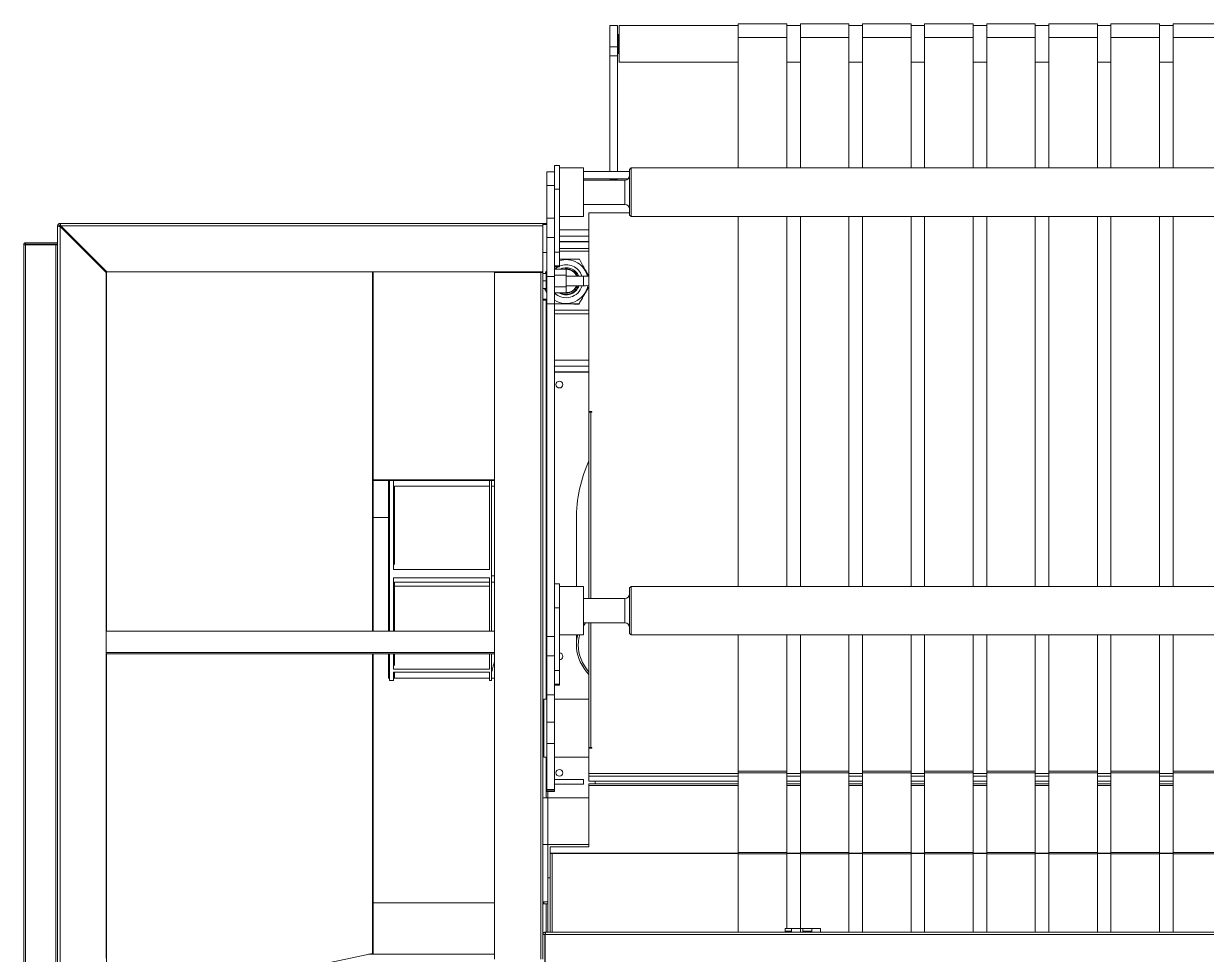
# Model space of a CAD drawing. Header units: millimetres. Extents: x 5343 to 29633, y -275 to 12336.
# Drawn here: x 24543 to 25761, y 1579 to 2538 of the extents above; entities that cross this region are included whole.
import ezdxf

# ---------------------------------------------------------------- set-up
doc = ezdxf.new("R2010")
doc.units = ezdxf.units.MM

msp = doc.modelspace()

# ---------------------------------------------------------------- linework, layer by layer
at = {"linetype": 'Continuous', "lineweight": 15}
for p, q in [((25154.8, 2535.7), (25146.8, 2535.7)), ((25146.8, 2535.7), (25146.8, 2513.5)), ((25154.8, 2535.7), (25154.8, 2513.5)), ((25279.1, 2535.7), (25156.3, 2535.7)), ((25156.3, 2535.7), (25156.3, 2526.2)), ((25329.1, 2537.5), (25279.1, 2537.5)), ((25279.1, 2537.5), (25279.1, 2523.3)), ((25329.1, 2537.5), (25329.1, 2523.3)), ((25343.1, 2535.7), (25329.1, 2535.7)), ((25393.1, 2537.5), (25343.1, 2537.5)), ((25343.1, 2537.5), (25343.1, 2523.3)), ((25393.1, 2537.5), (25393.1, 2523.3)), ((25407.1, 2535.7), (25393.1, 2535.7)), ((25457.1, 2537.5), (25407.1, 2537.5)), ((25407.1, 2537.5), (25407.1, 2523.3)), ((25457.1, 2537.5), (25457.1, 2523.3)), ((25471.1, 2535.7), (25457.1, 2535.7)), ((25521.1, 2537.5), (25471.1, 2537.5)), ((25471.1, 2537.5), (25471.1, 2523.3)), ((25521.1, 2537.5), (25521.1, 2523.3)), ((25535.1, 2535.7), (25521.1, 2535.7)), ((25585.1, 2537.5), (25535.1, 2537.5)), ((25535.1, 2537.5), (25535.1, 2523.3)), ((25585.1, 2537.5), (25585.1, 2523.3)), ((25599.1, 2535.7), (25585.1, 2535.7)), ((25649.1, 2537.5), (25599.1, 2537.5)), ((25599.1, 2537.5), (25599.1, 2523.3)), ((25649.1, 2537.5), (25649.1, 2523.3)), ((25663.1, 2535.7), (25649.1, 2535.7)), ((25713.1, 2537.5), (25663.1, 2537.5)), ((25663.1, 2537.5), (25663.1, 2523.3)), ((25713.1, 2537.5), (25713.1, 2523.3)), ((25727.1, 2535.7), (25713.1, 2535.7)), ((25777.1, 2537.5), (25727.1, 2537.5)), ((25727.1, 2537.5), (25727.1, 2523.3)), ((25155.3, 2526.4), (25154.8, 2525.9)), ((25156.3, 2526.4), (25155.3, 2526.4)), ((25155.3, 2506.9), (25155.3, 2526.4)), ((25156.3, 2526.2), (25156.3, 2497.7)), ((25329.1, 2523.3), (25279.1, 2523.3)), ((25279.1, 2388.9), (25279.1, 2523.3)), ((25329.1, 2388.9), (25329.1, 2523.3)), ((25393.1, 2523.3), (25343.1, 2523.3)), ((25343.1, 2388.9), (25343.1, 2523.3)), ((25393.1, 2388.9), (25393.1, 2523.3)), ((25457.1, 2523.3), (25407.1, 2523.3)), ((25407.1, 2388.9), (25407.1, 2523.3)), ((25457.1, 2388.9), (25457.1, 2523.3)), ((25521.1, 2523.3), (25471.1, 2523.3)), ((25471.1, 2388.9), (25471.1, 2523.3)), ((25521.1, 2388.9), (25521.1, 2523.3)), ((25585.1, 2523.3), (25535.1, 2523.3)), ((25535.1, 2388.9), (25535.1, 2523.3)), ((25585.1, 2388.9), (25585.1, 2523.3)), ((25649.1, 2523.3), (25599.1, 2523.3)), ((25599.1, 2388.9), (25599.1, 2523.3)), ((25649.1, 2388.9), (25649.1, 2523.3)), ((25713.1, 2523.3), (25663.1, 2523.3)), ((25663.1, 2388.9), (25663.1, 2523.3)), ((25713.1, 2388.9), (25713.1, 2523.3)), ((25777.1, 2523.3), (25727.1, 2523.3)), ((25727.1, 2388.9), (25727.1, 2523.3)), ((25146.8, 2513.5), (25154.8, 2513.5)), ((25146.8, 2504.5), (25146.8, 2513.5)), ((25154.8, 2513.5), (25154.8, 2504.5)), ((25154.8, 2504.5), (25146.8, 2504.5)), ((25146.8, 2504.5), (25146.8, 2385.3)), ((25154.8, 2507.4), (25155.3, 2506.9)), ((25154.8, 2504.5), (25154.8, 2385.3)), ((25155.3, 2506.9), (25156.3, 2506.9)), ((25156.3, 2497.7), (25279.1, 2497.7)), ((25329.1, 2497.7), (25343.1, 2497.7)), ((25393.1, 2497.7), (25407.1, 2497.7)), ((25457.1, 2497.7), (25471.1, 2497.7)), ((25521.1, 2497.7), (25535.1, 2497.7)), ((25585.1, 2497.7), (25599.1, 2497.7)), ((25649.1, 2497.7), (25663.1, 2497.7)), ((25713.1, 2497.7), (25727.1, 2497.7)), ((25094.8, 2391.4), (25089.8, 2391.4)), ((25089.8, 2391.4), (25089.8, 2366.9)), ((25094.8, 2391.4), (25094.8, 2366.9)), ((25119.8, 2388.9), (25094.8, 2388.9)), ((25119.8, 2388.9), (25119.8, 2338.9)), ((25168.7, 2388.9), (25167.2, 2387.4)), ((28445.7, 2388.9), (25168.7, 2388.9)), ((25168.7, 2388.9), (25168.7, 2338.9)), ((25089.8, 2385), (25081.8, 2385)), ((25081.8, 2370.8), (25081.8, 2385)), ((25119.8, 2385.3), (25167.2, 2385.3)), ((25119.8, 2377.7), (25165.6, 2377.7)), ((25162.2, 2376.4), (25119.8, 2376.4)), ((25163, 2376.4), (25119.8, 2376.4)), ((25146.8, 2385.3), (25154.8, 2385.3)), ((25146.8, 2376.5), (25154.8, 2376.5)), ((25146.8, 2376.4), (25146.8, 2376.5)), ((25154.8, 2376.5), (25154.8, 2376.4)), ((25162.2, 2376.4), (25162.2, 2351.7)), ((25167.2, 2340.4), (25167.2, 2387.4)), ((25089.8, 2370.8), (25081.8, 2370.8)), ((25081.8, 2337.3), (25081.8, 2370.8)), ((25089.8, 2366.9), (25094.8, 2366.9)), ((25089.8, 2366.9), (25089.8, 2302.3)), ((25094.8, 2366.9), (25094.8, 2302.3)), ((25119.8, 2351.4), (25162.2, 2351.4)), ((25167.2, 2342.8), (25125.3, 2342.8)), ((25125.3, 2138.1), (25125.3, 2342.8)), ((25162.2, 2351.7), (25162.2, 2351.4)), ((25167.2, 2340.4), (25168.7, 2338.9)), ((24577.8, 1474.3), (24577.8, 2329.3)), ((24579.8, 2329.3), (24577.8, 2329.3)), ((24580.3, 2331.8), (25077.8, 2331.8)), ((24580.3, 2329.8), (24580.3, 2331.8)), ((24580.3, 2328.6), (24627.8, 2281.1)), ((24580.3, 1482.8), (24580.3, 2328.6)), ((24581, 2329.3), (25077.8, 2329.3)), ((24628.5, 2281.8), (24581, 2329.3)), ((24582, 2328.3), (24582, 2326.9)), ((25081.8, 2331.8), (25077.8, 2331.8)), ((25077.8, 2331.8), (25077.8, 2329.3)), ((25081.8, 2330.8), (25077.8, 2330.8)), ((25077.8, 2281.8), (25077.8, 2329.3)), ((25081.8, 2337.3), (25089.8, 2337.3)), ((25081.8, 2317.2), (25081.8, 2337.3)), ((25094.8, 2338.9), (25119.8, 2338.9)), ((25168.7, 2338.9), (28445.7, 2338.9)), ((25279.1, 1957.9), (25279.1, 2338.9)), ((25329.1, 1957.9), (25329.1, 2338.9)), ((25343.1, 1957.9), (25343.1, 2338.9)), ((25393.1, 1957.9), (25393.1, 2338.9)), ((25407.1, 1957.9), (25407.1, 2338.9)), ((25457.1, 1957.9), (25457.1, 2338.9)), ((25471.1, 1957.9), (25471.1, 2338.9)), ((25521.1, 1957.9), (25521.1, 2338.9)), ((25535.1, 1957.9), (25535.1, 2338.9)), ((25585.1, 1957.9), (25585.1, 2338.9)), ((25599.1, 1957.9), (25599.1, 2338.9)), ((25649.1, 1957.9), (25649.1, 2338.9)), ((25663.1, 1957.9), (25663.1, 2338.9)), ((25713.1, 1957.9), (25713.1, 2338.9)), ((25727.1, 1957.9), (25727.1, 2338.9)), ((24588.8, 2321.5), (24588.8, 2320.1)), ((25089.8, 2317.2), (25081.8, 2317.2)), ((25081.8, 2317.2), (25081.8, 2277.1)), ((25094.8, 2325), (25125.3, 2325)), ((25094.8, 2318.8), (25125.3, 2318.8)), ((24542.8, 1293.8), (24542.8, 2309.8)), ((24544.3, 2309.8), (24542.8, 2309.8)), ((24544.3, 2309.8), (24544.8, 2309.8)), ((24544.8, 2310.3), (24544.8, 2311.8)), ((24577.8, 2311.8), (24544.8, 2311.8)), ((24577.8, 2310.3), (24544.8, 2310.3)), ((24544.8, 2309.8), (24544.8, 1293.8)), ((24544.8, 2309.8), (24575.8, 2309.8)), ((24575.8, 2309.8), (24577.8, 2309.8)), ((24575.8, 1321.8), (24575.8, 2309.8)), ((25094.8, 2313), (25125.3, 2313)), ((25094.8, 2312.8), (25125.3, 2312.8)), ((25125.3, 2305.8), (25094.8, 2305.8)), ((25125.3, 2303.3), (25094.8, 2303.3)), ((24611.8, 2297.1), (24611.8, 2298.5)), ((25077.8, 2301.8), (25081.8, 2301.8)), ((25089.8, 2302.3), (25094.8, 2302.3)), ((25089.8, 2290.1), (25089.8, 2302.3)), ((25094.8, 2302.3), (25094.8, 2288)), ((24627.8, 2281.1), (24627.8, 2281.8)), ((24627.8, 2281.8), (24628.5, 2281.8)), ((24627.8, 1574.8), (24627.8, 2281.1)), ((24628.1, 2281.8), (24628.1, 1911.8)), ((24628.5, 2281.8), (25077.8, 2281.8)), ((24902.3, 1911.8), (24902.3, 2281.8)), ((24902.8, 2281.8), (24902.8, 1911.8)), ((25027.8, 2281.8), (25027.8, 2281.3)), ((25075.6, 2281.3), (25027.8, 2281.3)), ((25027.8, 2281.3), (25027.8, 1573.8)), ((25039.8, 2281.8), (25039.8, 2281.3)), ((25069.8, 2281.8), (25069.8, 2281.3)), ((25075.6, 2281.3), (25075.6, 1573.8)), ((25075.6, 2281.3), (25077.8, 2281.3)), ((25075.8, 2281.8), (25075.8, 2281.3)), ((25077.8, 2281.3), (25077.8, 2281.8)), ((25077.8, 2281.3), (25077.8, 1573.8)), ((25081.3, 2280.3), (25077.8, 2280.3)), ((25081.8, 2279.8), (25081.3, 2280.3)), ((25081.3, 2280.3), (25081.3, 2276.4)), ((25089.8, 2290.1), (25089.8, 2277.1)), ((25094.8, 2288), (25089.8, 2288)), ((25089.8, 2287.9), (25094.8, 2287.9)), ((25089.8, 2287.2), (25094.8, 2287.2)), ((25089.8, 2284.6), (25101.8, 2284.6)), ((25094.8, 2288), (25094.8, 2287.9)), ((25094.8, 2287.9), (25094.8, 2287.2)), ((25101.8, 2278.6), (25101.8, 2284.6)), ((25081.3, 2272.5), (25077.8, 2272.5)), ((25081.3, 2276.4), (25081.3, 2272.5)), ((25081.3, 2272.5), (25081.3, 2268.6)), ((25081.3, 2268.6), (25081.3, 2264.6)), ((25081.8, 2277.1), (25089.8, 2277.1)), ((25081.8, 2249.1), (25081.8, 2277.1)), ((25089.8, 2278.6), (25101.8, 2278.6)), ((25089.8, 2277.1), (25089.8, 2249.1)), ((25101.8, 2266.4), (25101.8, 2278.6)), ((25119.8, 2277.5), (25101.8, 2277.5)), ((25121.6, 2277.5), (25101.8, 2277.5)), ((25101.8, 2267.5), (25119.8, 2267.5)), ((25101.8, 2267.5), (25121.6, 2267.5)), ((25119.8, 2277.5), (25119.8, 2267.5)), ((25125.3, 2277.5), (25124, 2277.5)), ((25124, 2267.5), (25125.3, 2267.5)), ((25081.3, 2264.6), (25077.8, 2264.6)), ((25079.5, 2264.6), (25081.8, 2260.6)), ((25081.3, 2264.6), (25081.8, 2265.2)), ((25089.8, 2266.4), (25101.8, 2266.4)), ((25089.8, 2260.4), (25101.8, 2260.4)), ((25101.8, 2260.4), (25101.8, 2266.4)), ((25077.8, 2253.8), (25081.8, 2253.8)), ((25081.1, 2252.8), (25077.8, 2252.8)), ((25078.8, 2253.8), (25078.8, 2252.8)), ((25081.8, 2252.8), (25081.1, 2252.8)), ((25081.1, 2252.8), (25081.1, 1841.8)), ((25089.8, 2249.1), (25081.8, 2249.1)), ((25081.8, 1906.4), (25081.8, 2249.1)), ((25089.8, 1960.4), (25089.8, 2249.1)), ((25125.3, 2242.4), (25089.8, 2242.4)), ((25114.8, 2248.8), (25114.8, 2248.7)), ((25125.3, 2238.8), (25089.8, 2238.8)), ((25125.3, 2190.9), (25089.8, 2190.9)), ((25125.3, 2184.7), (25089.8, 2184.7)), ((25125.3, 2178.9), (25089.8, 2178.9)), ((25089.8, 2178.7), (25125.3, 2178.7)), ((25125.3, 2138.1), (25128.1, 2138.1)), ((25125.3, 2137.7), (25125.3, 2138.1)), ((25125.3, 2137.7), (25128.1, 2137.7)), ((25125.3, 2136.8), (25125.3, 1945.4)), ((25128.1, 2137.4), (25127.3, 2137.4)), ((25127.3, 2137.4), (25127.3, 1945.4)), ((25128.1, 2138.1), (25128.1, 2137.4)), ((25027.8, 2067.8), (24902.8, 2067.8)), ((24902.8, 2066.9), (25027.8, 2066.9)), ((24918.8, 2066.9), (24918.8, 1911.8)), ((24919.7, 1911.8), (24919.7, 2066.9)), ((24923.7, 1975.4), (24923.7, 2066.9)), ((25022.7, 2061.1), (24924.8, 2061.1)), ((24924.8, 2061.1), (24924.8, 1980.5)), ((25022.7, 1975.4), (25022.7, 2066.9)), ((25024.7, 1911.8), (25024.7, 2066.9)), ((25027.8, 2061.1), (25024.7, 2061.1)), ((24902.8, 2028.8), (24918.8, 2028.8)), ((25112.3, 2026.4), (25112.3, 1957.9)), ((25022.7, 1975.4), (24923.7, 1975.4)), ((24923.7, 1911.8), (24923.7, 1966.6)), ((25022.7, 1966.6), (24923.7, 1966.6)), ((25022.7, 1962.3), (24924.8, 1962.3)), ((24924.8, 1962.3), (24924.8, 1911.8)), ((25022.7, 1911.8), (25022.7, 1966.6)), ((25027.8, 1968.9), (25024.7, 1968.9)), ((25027.8, 1962.3), (25024.7, 1962.3)), ((24924.8, 1958), (25022.7, 1958)), ((25094.8, 1960.4), (25089.8, 1960.4)), ((25089.8, 1960.4), (25089.8, 1935.9)), ((25094.8, 1960.4), (25094.8, 1935.9)), ((25119.8, 1957.9), (25094.8, 1957.9)), ((25119.8, 1957.9), (25119.8, 1907.9)), ((25168.7, 1957.9), (25167.2, 1956.4)), ((25167.2, 1909.4), (25167.2, 1956.4)), ((28445.7, 1957.9), (25168.7, 1957.9)), ((25168.7, 1957.9), (25168.7, 1907.9)), ((25162.2, 1945.4), (25119.8, 1945.4)), ((25162.2, 1945.4), (25162.2, 1920.7)), ((25089.8, 1935.9), (25094.8, 1935.9)), ((25089.8, 1935.9), (25089.8, 1871.3)), ((25094.8, 1935.9), (25094.8, 1871.3)), ((25119.8, 1920.4), (25162.2, 1920.4)), ((25125.3, 1920.4), (25125.3, 1791.3)), ((25127.3, 1920.4), (25127.3, 1791.9)), ((25162.2, 1920.7), (25162.2, 1920.4)), ((25027.8, 1911.8), (24627.8, 1911.8)), ((25081.8, 1906.4), (25089.8, 1906.4)), ((25081.8, 1886.2), (25081.8, 1906.4)), ((25094.8, 1907.9), (25119.8, 1907.9)), ((25112.3, 1907.9), (25112.3, 1897.3)), ((25167.2, 1909.4), (25168.7, 1907.9)), ((25168.7, 1907.9), (28445.7, 1907.9)), ((25279.1, 1767.6), (25279.1, 1907.9)), ((25329.1, 1767.6), (25329.1, 1907.9)), ((25343.1, 1767.6), (25343.1, 1907.9)), ((25393.1, 1767.6), (25393.1, 1907.9)), ((25407.1, 1767.6), (25407.1, 1907.9)), ((25457.1, 1767.6), (25457.1, 1907.9)), ((25471.1, 1767.6), (25471.1, 1907.9)), ((25521.1, 1767.6), (25521.1, 1907.9)), ((25535.1, 1767.6), (25535.1, 1907.9)), ((25585.1, 1767.6), (25585.1, 1907.9)), ((25599.1, 1767.6), (25599.1, 1907.9)), ((25649.1, 1767.6), (25649.1, 1907.9)), ((25663.1, 1767.6), (25663.1, 1907.9)), ((25713.1, 1767.6), (25713.1, 1907.9)), ((25727.1, 1767.6), (25727.1, 1907.9)), ((24627.8, 1889.9), (25027.8, 1889.9)), ((24627.8, 1888.4), (25027.8, 1888.4)), ((24628.1, 1888.4), (24628.1, 1521.8)), ((24902.3, 1579.8), (24902.3, 1888.4)), ((24902.8, 1888.4), (24902.8, 1578.9)), ((24918.8, 1888.4), (24918.8, 1863.3)), ((24919.7, 1860.8), (24919.7, 1888.4)), ((24923.7, 1872.5), (24923.7, 1888.4)), ((24924.8, 1888.4), (24924.8, 1876.4)), ((25022.7, 1872.5), (25022.7, 1888.4)), ((25024.7, 1860.8), (25024.7, 1888.4)), ((25089.8, 1886.2), (25081.8, 1886.2)), ((25081.8, 1886.2), (25081.8, 1846.1)), ((25022.7, 1872.5), (24923.7, 1872.5)), ((24923.7, 1860.8), (24923.7, 1869.4)), ((25022.7, 1869.4), (24923.7, 1869.4)), ((24924.8, 1869.4), (24924.8, 1863.4)), ((25022.7, 1860.8), (25022.7, 1869.4)), ((25089.8, 1871.3), (25094.8, 1871.3)), ((25089.8, 1859.2), (25089.8, 1871.3)), ((25094.8, 1871.3), (25094.8, 1857)), ((24918.8, 1863.3), (24919.7, 1863.3)), ((24919.7, 1860.8), (24923.7, 1860.8)), ((24923.7, 1863.3), (24924.8, 1863.3)), ((25022.7, 1863.4), (24924.8, 1863.4)), ((25022.7, 1863.3), (24924.8, 1863.3)), ((24924.8, 1863.3), (24924.8, 1863.3)), ((25022.7, 1860.8), (25024.7, 1860.8)), ((25027.8, 1863.4), (25024.7, 1863.4)), ((25027.8, 1863.3), (25024.7, 1863.3)), ((25089.8, 1859.2), (25089.8, 1846.1)), ((25094.8, 1857), (25089.8, 1857)), ((25089.8, 1857), (25094.8, 1857)), ((25089.8, 1856.3), (25094.8, 1856.3)), ((25094.8, 1857), (25094.8, 1857)), ((25094.8, 1857), (25094.8, 1856.3)), ((25081.8, 1841.8), (25078.8, 1841.8)), ((25078.8, 1841.8), (25078.8, 1781.8)), ((25081.8, 1846.1), (25089.8, 1846.1)), ((25081.8, 1818.1), (25081.8, 1846.1)), ((25089.8, 1846.1), (25089.8, 1818.1)), ((25125.3, 1841.8), (25089.8, 1841.8)), ((25089.8, 1818.1), (25081.8, 1818.1)), ((25081.8, 1796.2), (25081.8, 1818.1)), ((25089.8, 1796.2), (25089.8, 1818.1)), ((25081.8, 1796.2), (25089.8, 1796.2)), ((25081.8, 1748.8), (25081.8, 1796.2)), ((25089.8, 1796.2), (25089.8, 1759)), ((25127.3, 1791.9), (25128.1, 1791.9)), ((25127.3, 1791.5), (25127.3, 1791.9)), ((25127.3, 1791.5), (25128.1, 1791.5)), ((25128.1, 1791.9), (25128.1, 1791.2)), ((25078.8, 1781.8), (25081.8, 1781.8)), ((25081.1, 1781.8), (25081.1, 1740.1)), ((25089.8, 1781.8), (25125.3, 1781.8)), ((25126.8, 1791.3), (25125.3, 1791.3)), ((25125.3, 1791.3), (25125.3, 1791.2)), ((25125.3, 1765), (25125.3, 1791.2)), ((25128.1, 1791.2), (25125.3, 1791.2)), ((25126.8, 1791.3), (25126.8, 1791.2)), ((25329.1, 1767.6), (25279.1, 1767.6)), ((25279.1, 1765.8), (25279.1, 1767.6)), ((25329.1, 1765.8), (25329.1, 1767.6)), ((25393.1, 1767.6), (25343.1, 1767.6)), ((25343.1, 1765.8), (25343.1, 1767.6)), ((25393.1, 1765.8), (25393.1, 1767.6)), ((25457.1, 1767.6), (25407.1, 1767.6)), ((25407.1, 1765.8), (25407.1, 1767.6)), ((25457.1, 1765.8), (25457.1, 1767.6)), ((25521.1, 1767.6), (25471.1, 1767.6)), ((25471.1, 1765.8), (25471.1, 1767.6)), ((25521.1, 1765.8), (25521.1, 1767.6)), ((25585.1, 1767.6), (25535.1, 1767.6)), ((25535.1, 1765.8), (25535.1, 1767.6)), ((25585.1, 1765.8), (25585.1, 1767.6)), ((25649.1, 1767.6), (25599.1, 1767.6)), ((25599.1, 1765.8), (25599.1, 1767.6)), ((25649.1, 1765.8), (25649.1, 1767.6)), ((25713.1, 1767.6), (25663.1, 1767.6)), ((25663.1, 1765.8), (25663.1, 1767.6)), ((25713.1, 1765.8), (25713.1, 1767.6)), ((25777.1, 1767.6), (25727.1, 1767.6)), ((25727.1, 1765.8), (25727.1, 1767.6)), ((25119.8, 1759), (25089.8, 1759)), ((25089.8, 1759), (25089.8, 1754)), ((25119.8, 1759), (25119.8, 1754)), ((25125.3, 1762.5), (25125.3, 1765)), ((25279.1, 1765), (25125.3, 1765)), ((25125.3, 1757.2), (25125.3, 1762.5)), ((25279.1, 1762.5), (25125.3, 1762.5)), ((25125.3, 1757.1), (25125.3, 1757.2)), ((25279.1, 1757.2), (25125.3, 1757.2)), ((25125.3, 1757.1), (25279.1, 1757.1)), ((25131.8, 1754.6), (25131.8, 1757.1)), ((25329.1, 1765.8), (25279.1, 1765.8)), ((25279.1, 1683.9), (25279.1, 1765.8)), ((25329.1, 1683.9), (25329.1, 1765.8)), ((25343.1, 1765), (25329.1, 1765)), ((25343.1, 1762.5), (25329.1, 1762.5)), ((25343.1, 1757.2), (25329.1, 1757.2)), ((25329.1, 1757.1), (25343.1, 1757.1)), ((25393.1, 1765.8), (25343.1, 1765.8)), ((25343.1, 1683.9), (25343.1, 1765.8)), ((25393.1, 1683.9), (25393.1, 1765.8)), ((25407.1, 1765), (25393.1, 1765)), ((25407.1, 1762.5), (25393.1, 1762.5)), ((25407.1, 1757.2), (25393.1, 1757.2)), ((25393.1, 1757.1), (25407.1, 1757.1)), ((25457.1, 1765.8), (25407.1, 1765.8)), ((25407.1, 1683.9), (25407.1, 1765.8)), ((25457.1, 1683.9), (25457.1, 1765.8)), ((25471.1, 1765), (25457.1, 1765)), ((25471.1, 1762.5), (25457.1, 1762.5)), ((25471.1, 1757.2), (25457.1, 1757.2)), ((25457.1, 1757.1), (25471.1, 1757.1)), ((25521.1, 1765.8), (25471.1, 1765.8)), ((25471.1, 1683.9), (25471.1, 1765.8)), ((25521.1, 1683.9), (25521.1, 1765.8)), ((25535.1, 1765), (25521.1, 1765)), ((25535.1, 1762.5), (25521.1, 1762.5)), ((25535.1, 1757.2), (25521.1, 1757.2)), ((25521.1, 1757.1), (25535.1, 1757.1)), ((25585.1, 1765.8), (25535.1, 1765.8)), ((25535.1, 1683.9), (25535.1, 1765.8)), ((25585.1, 1683.9), (25585.1, 1765.8)), ((25599.1, 1765), (25585.1, 1765)), ((25599.1, 1762.5), (25585.1, 1762.5)), ((25599.1, 1757.2), (25585.1, 1757.2)), ((25585.1, 1757.1), (25599.1, 1757.1)), ((25649.1, 1765.8), (25599.1, 1765.8)), ((25599.1, 1683.9), (25599.1, 1765.8)), ((25649.1, 1683.9), (25649.1, 1765.8)), ((25663.1, 1765), (25649.1, 1765)), ((25663.1, 1762.5), (25649.1, 1762.5)), ((25663.1, 1757.2), (25649.1, 1757.2)), ((25649.1, 1757.1), (25663.1, 1757.1)), ((25713.1, 1765.8), (25663.1, 1765.8)), ((25663.1, 1683.9), (25663.1, 1765.8)), ((25713.1, 1683.9), (25713.1, 1765.8)), ((25727.1, 1765), (25713.1, 1765)), ((25727.1, 1762.5), (25713.1, 1762.5)), ((25727.1, 1757.2), (25713.1, 1757.2)), ((25713.1, 1757.1), (25727.1, 1757.1)), ((25777.1, 1765.8), (25727.1, 1765.8)), ((25727.1, 1683.9), (25727.1, 1765.8)), ((25089.8, 1748.8), (25081.8, 1748.8)), ((25081.8, 1748.1), (25081.8, 1748.8)), ((25081.8, 1748.1), (25089.8, 1748.1)), ((25081.8, 1746.5), (25081.8, 1748.1)), ((25081.8, 1746.5), (25089.8, 1746.5)), ((25082.8, 1740.1), (25082.8, 1746.5)), ((25089.8, 1754), (25119.8, 1754)), ((25089.8, 1754), (25089.8, 1748.8)), ((25089.8, 1748.1), (25089.8, 1748.8)), ((25089.8, 1748.1), (25089.8, 1746.5)), ((25125.3, 1754.6), (25125.3, 1752.7)), ((25279.1, 1754.6), (25125.3, 1754.6)), ((25125.3, 1689.6), (25125.3, 1752.7)), ((25279.1, 1752.7), (25125.3, 1752.7)), ((25343.1, 1754.6), (25329.1, 1754.6)), ((25343.1, 1752.7), (25329.1, 1752.7)), ((25407.1, 1754.6), (25393.1, 1754.6)), ((25407.1, 1752.7), (25393.1, 1752.7)), ((25471.1, 1754.6), (25457.1, 1754.6)), ((25471.1, 1752.7), (25457.1, 1752.7)), ((25535.1, 1754.6), (25521.1, 1754.6)), ((25535.1, 1752.7), (25521.1, 1752.7)), ((25599.1, 1754.6), (25585.1, 1754.6)), ((25599.1, 1752.7), (25585.1, 1752.7)), ((25663.1, 1754.6), (25649.1, 1754.6)), ((25663.1, 1752.7), (25649.1, 1752.7)), ((25727.1, 1754.6), (25713.1, 1754.6)), ((25727.1, 1752.7), (25713.1, 1752.7)), ((25077.8, 1740.1), (25082.8, 1740.1)), ((25082.8, 1740.1), (25125.3, 1740.1)), ((25082.8, 1692.1), (25082.8, 1740.1)), ((25077.8, 1692.1), (25082.8, 1692.1)), ((25082.8, 1657.8), (25082.8, 1692.1)), ((25082.8, 1692.1), (25125.3, 1692.1)), ((25085.3, 1689.6), (25085.3, 1683.2)), ((25085.3, 1689.6), (25125.3, 1689.6)), ((25085.3, 1683.2), (25085.3, 1682.8)), ((25279.1, 1683.2), (25085.3, 1683.2)), ((25087.2, 1682.8), (25085.3, 1682.8)), ((25085.3, 1682.8), (25085.3, 1601.8)), ((25279.1, 1682.8), (25087.2, 1682.8)), ((25087.2, 1682.8), (25087.2, 1601.8)), ((25329.1, 1683.9), (25279.1, 1683.9)), ((25279.1, 1682.5), (25279.1, 1683.9)), ((25329.1, 1682.5), (25279.1, 1682.5)), ((25279.1, 1601.8), (25279.1, 1682.5)), ((25329.1, 1682.5), (25329.1, 1683.9)), ((25343.1, 1683.2), (25329.1, 1683.2)), ((25343.1, 1682.8), (25329.1, 1682.8)), ((25329.1, 1605.6), (25329.1, 1682.5)), ((25393.1, 1683.9), (25343.1, 1683.9)), ((25343.1, 1682.5), (25343.1, 1683.9)), ((25393.1, 1682.5), (25343.1, 1682.5)), ((25343.1, 1605.6), (25343.1, 1682.5)), ((25393.1, 1682.5), (25393.1, 1683.9)), ((25407.1, 1683.2), (25393.1, 1683.2)), ((25407.1, 1682.8), (25393.1, 1682.8)), ((25393.1, 1601.8), (25393.1, 1682.5)), ((25457.1, 1683.9), (25407.1, 1683.9)), ((25407.1, 1682.5), (25407.1, 1683.9)), ((25457.1, 1682.5), (25407.1, 1682.5)), ((25407.1, 1601.8), (25407.1, 1682.5)), ((25457.1, 1682.5), (25457.1, 1683.9)), ((25471.1, 1683.2), (25457.1, 1683.2)), ((25471.1, 1682.8), (25457.1, 1682.8)), ((25457.1, 1601.8), (25457.1, 1682.5)), ((25521.1, 1683.9), (25471.1, 1683.9)), ((25471.1, 1682.5), (25471.1, 1683.9)), ((25521.1, 1682.5), (25471.1, 1682.5)), ((25471.1, 1601.8), (25471.1, 1682.5)), ((25521.1, 1682.5), (25521.1, 1683.9)), ((25535.1, 1683.2), (25521.1, 1683.2)), ((25535.1, 1682.8), (25521.1, 1682.8)), ((25521.1, 1601.8), (25521.1, 1682.5)), ((25585.1, 1683.9), (25535.1, 1683.9)), ((25535.1, 1682.5), (25535.1, 1683.9)), ((25585.1, 1682.5), (25535.1, 1682.5)), ((25535.1, 1601.8), (25535.1, 1682.5)), ((25585.1, 1682.5), (25585.1, 1683.9)), ((25599.1, 1683.2), (25585.1, 1683.2)), ((25599.1, 1682.8), (25585.1, 1682.8)), ((25585.1, 1601.8), (25585.1, 1682.5)), ((25649.1, 1683.9), (25599.1, 1683.9)), ((25599.1, 1682.5), (25599.1, 1683.9)), ((25649.1, 1682.5), (25599.1, 1682.5)), ((25599.1, 1601.8), (25599.1, 1682.5)), ((25649.1, 1682.5), (25649.1, 1683.9)), ((25663.1, 1683.2), (25649.1, 1683.2)), ((25663.1, 1682.8), (25649.1, 1682.8)), ((25649.1, 1601.8), (25649.1, 1682.5)), ((25713.1, 1683.9), (25663.1, 1683.9)), ((25663.1, 1682.5), (25663.1, 1683.9)), ((25713.1, 1682.5), (25663.1, 1682.5)), ((25663.1, 1601.8), (25663.1, 1682.5)), ((25713.1, 1682.5), (25713.1, 1683.9)), ((25727.1, 1683.2), (25713.1, 1683.2)), ((25727.1, 1682.8), (25713.1, 1682.8)), ((25713.1, 1601.8), (25713.1, 1682.5)), ((25777.1, 1683.9), (25727.1, 1683.9)), ((25727.1, 1682.5), (25727.1, 1683.9)), ((25777.1, 1682.5), (25727.1, 1682.5)), ((25727.1, 1601.8), (25727.1, 1682.5)), ((25082.8, 1657.8), (25082.8, 1601.8)), ((25082.8, 1657.8), (25085.3, 1657.8)), ((25027.8, 1631.8), (24902.8, 1631.8)), ((25077.8, 1632.8), (25082.8, 1632.8)), ((25081.1, 1630.8), (25077.8, 1630.8)), ((25078.8, 1632.8), (25078.8, 1630.8)), ((25082.8, 1630.8), (25081.1, 1630.8)), ((25081.1, 1630.8), (25081.1, 1601.8)), ((25079.8, 1599.3), (25077.8, 1599.3)), ((25079.8, 1544.3), (25079.8, 1599.3)), ((28521.4, 1599.3), (25080.1, 1599.3)), ((25080.1, 1599.3), (25080.1, 1544.3)), ((25080.3, 1601.8), (25080.3, 1600.4)), ((25080.6, 1601.8), (25080.3, 1601.8)), ((25080.6, 1601.8), (28520.9, 1601.8)), ((25327.6, 1605.6), (25327.6, 1602.6)), ((25334.1, 1605.6), (25327.6, 1605.6)), ((25334.1, 1602.6), (25327.6, 1602.6)), ((25327.6, 1602.6), (25327.7, 1601.8)), ((25334.1, 1605.6), (25334.1, 1601.8)), ((25334.1, 1605.6), (25343.3, 1605.6)), ((25343.3, 1605.6), (25343.3, 1601.8)), ((25345.8, 1605.6), (25343.3, 1605.6)), ((25345.8, 1605.6), (25345.8, 1602.6)), ((25345.8, 1605.6), (25354.8, 1605.6)), ((25345.8, 1602.6), (25345.9, 1601.8)), ((25345.8, 1602.6), (25354.8, 1602.6)), ((25354.8, 1605.6), (25354.8, 1602.6)), ((25364, 1605.6), (25354.8, 1605.6)), ((25354.8, 1602.6), (25354.9, 1601.8)), ((25364, 1602.6), (25363.9, 1601.8)), ((25364, 1605.6), (25364, 1602.6)), ((24902.3, 1579.8), (24628.1, 1521.8)), ((24898, 1578.9), (25027.8, 1578.9)), ((24898, 1578.9), (24902.8, 1578.9))]:
    msp.add_line(p, q, dxfattribs=at)
at = {"linetype": 'Continuous', "lineweight": 15, "flags": 128}
for points in [[(24577.8, 2309.8), (24577.7, 2310.2), (24577.7, 2310.3)], [(25081.8, 2282.5), (25081.6, 2282.2), (25080.8, 2280.3)], [(25080.4, 2264.6), (25081, 2263), (25081.8, 2261.4)], [(25125.3, 2136.8), (25125.4, 2136.9), (25125.5, 2137), (25125.7, 2137.1), (25125.9, 2137.2), (25126.2, 2137.3), (25126.6, 2137.3), (25126.9, 2137.4), (25127.3, 2137.4)], [(25119.8, 1917.2), (25120.6, 1918.6), (25121.8, 1920.4)], [(25125.3, 1867), (25122.7, 1869.9), (25120.3, 1873.2), (25118.1, 1876.6), (25116.3, 1880.1), (25114.8, 1883.6), (25113.7, 1887.2), (25112.9, 1890.9), (25112.4, 1894.6), (25112.4, 1898.3), (25112.6, 1902), (25113.2, 1905.6), (25113.8, 1907.9)], [(25125.3, 1869.6), (25122.8, 1872.8), (25120.6, 1876.1), (25118.7, 1879.5), (25117.1, 1882.9), (25115.9, 1886.5), (25115, 1890.1), (25114.5, 1893.7), (25114.3, 1897.3), (25114.5, 1901), (25115, 1904.6), (25115.8, 1907.9)], [(25127.3, 1791.9), (25126.9, 1791.9), (25126.6, 1791.9), (25126.2, 1791.8), (25125.9, 1791.7), (25125.7, 1791.7), (25125.5, 1791.6), (25125.4, 1791.4), (25125.3, 1791.3)], [(25127.3, 1791.5), (25127.2, 1791.5), (25127.1, 1791.5), (25127, 1791.5), (25127, 1791.4), (25126.9, 1791.4), (25126.9, 1791.4), (25126.8, 1791.4), (25126.8, 1791.3)]]:
    msp.add_lwpolyline(points, dxfattribs=at)
at = {"linetype": 'Continuous', "lineweight": 15}
for centre in [(25094.8, 2165.8), (25094.8, 1765.8)]:
    msp.add_circle(centre, 3.5, dxfattribs=at)
for centre, radius, start, end in [((25162.2, 2381.4), 5, 270, 0), ((25162.2, 2346.4), 5, 0, 90), ((24580.3, 2329.3), 2.5, 90, 180), ((24580.3, 2329.3), 0.5, 90, 180), ((24581.1, 2328.2), 1.47, 104.8476, 145.4956), ((24544.8, 2309.8), 2, 90, 180), ((24544.8, 2309.8), 0.5, 90, 180), ((24575.8, 2309.8), 0.5, 0, 90), ((25101.8, 2271.9), 22.6, 59.2801, 108.0226), ((25101.8, 2271.9), 22.6, 14.0563, 59.2801), ((25101.8, 2272.2), 17, 117.9479, 133.1637), ((25101.8, 2272.2), 17, 18.0787, 114.3157), ((25101.8, 2272.2), 14, 22.1369, 117.662), ((25101.8, 2271.9), 13.1, 25.0731, 104.6728), ((25101.8, 2271.9), 13.1, 25.3084, 103.807), ((25101.8, 2272.5), 12, 24.7262, 90), ((25101.8, 2272.2), 17, 225.0992, 343.8642), ((25101.8, 2271.9), 22.6, 237.9684, 348.7266), ((25101.8, 2272.2), 14, 237.8168, 340.2773), ((25101.8, 2271.9), 13.1, 241.992, 340.1677), ((25101.8, 2272.1), 12, 257.1411, 337.5903), ((25101.8, 2272.5), 12, 270, 335.4773), ((25122.8, 2262.6), 5.07, 75.7351, 104.074), ((25162.2, 1950.4), 5, 270, 0), ((25162.2, 1915.4), 5, 0, 90), ((25094.8, 1885.8), 3.5, 270, 90)]:
    msp.add_arc(centre, radius, start, end, dxfattribs=at)
msp.add_ellipse((25189.8, 2026.4), major_axis=(0, 109.6), ratio=0.707107, start_param=0.983651, end_param=1.570796, dxfattribs=at)
for points, knots in [([(24577.8, 2329.3), (24577.8, 2329.2), (24577.9, 2329.1), (24578.3, 2329), (24579, 2328.8), (24579.7, 2328.7), (24580.1, 2328.6), (24580.3, 2328.6)], [0, 0, 0, 0, 0.218175, 0.43635, 0.654515, 0.87268, 1, 1, 1, 1]), ([(24581, 2329.3), (24580.9, 2329.6), (24580.8, 2330.1), (24580.7, 2330.9), (24580.5, 2331.5), (24580.4, 2331.7), (24580.3, 2331.8), (24580.3, 2331.8)], [0, 0, 0, 0, 0.218175, 0.43635, 0.654515, 0.87268, 1, 1, 1, 1]), ([(25115.4, 2294.8), (25113, 2294.8), (25108.4, 2294.8), (25101.5, 2294.9), (25096.9, 2295), (25094.8, 2295), (25094.8, 2295)], [0, 0, 0, 0, 0.34287, 0.693175, 0.991703, 1, 1, 1, 1]), ([(25125, 2277.5), (25125, 2277.5), (25123.8, 2279.7), (25121.6, 2283.7), (25118.3, 2289.4), (25116.4, 2293), (25115.4, 2294.8)], [0, 0, 0, 0, 0.010468, 0.374246, 0.684256, 1, 1, 1, 1]), ([(25081.8, 2283.3), (25081.2, 2282.4), (25080.7, 2281.4), (25080.1, 2280.4), (25080, 2280.3)], [0, 0, 0, 0, 0.929174, 1, 1, 1, 1]), ([(25124, 2277.5), (25124, 2277.5), (25124, 2277.5), (25123.8, 2277.4), (25123.5, 2277.4), (25123.1, 2277.3), (25122.7, 2277.3), (25122.3, 2277.3), (25121.9, 2277.4), (25121.7, 2277.5), (25121.5, 2277.5), (25121.5, 2277.5), (25121.6, 2277.5)], [0, 0, 0, 0, 0.105132, 0.21019, 0.317195, 0.425759, 0.532127, 0.63594, 0.740827, 0.848696, 0.956903, 1, 1, 1, 1]), ([(25081.8, 2260.5), (25081.6, 2260.8), (25080.8, 2262.2), (25080.1, 2263.6), (25079.5, 2264.6)], [0, 0, 0, 0, 0.227521, 1, 1, 1, 1]), ([(25114.8, 2248.8), (25115.6, 2250.1), (25117.2, 2252.8), (25120, 2257.6), (25122.7, 2262.2), (25124.6, 2265.3), (25125.3, 2266.5)], [0, 0, 0, 0, 0.234476, 0.47093, 0.792364, 1, 1, 1, 1]), ([(25125.3, 2266.5), (25124.6, 2265.3), (25122.8, 2262.2), (25120, 2257.6), (25117.2, 2252.8), (25115.6, 2250.1), (25114.8, 2248.7)], [0, 0, 0, 0, 0.199339, 0.529049, 0.763352, 1, 1, 1, 1]), ([(25089.8, 2249.1), (25091.6, 2249.1), (25095.7, 2249), (25102.1, 2248.9), (25108.7, 2248.8), (25112.7, 2248.8), (25114.8, 2248.8)], [0, 0, 0, 0, 0.217991, 0.505478, 0.750473, 1, 1, 1, 1]), ([(25114.8, 2248.7), (25112.5, 2248.7), (25107.8, 2248.8), (25100.9, 2248.9), (25094.8, 2249), (25091.3, 2249), (25089.8, 2249)], [0, 0, 0, 0, 0.2814166, 0.568936, 0.8139587, 1, 1, 1, 1]), ([(25025.5, 1870.5), (25025.6, 1871.3), (25026, 1874.1), (25026.9, 1877.1), (25027.7, 1879.2), (25027.8, 1879.5)], [0, 0, 0, 0, 0.256925, 0.923981, 1, 1, 1, 1])]:
    msp.add_open_spline(points, degree=3, knots=knots, dxfattribs=at)
for points in [[(24579.8, 2329.3), (24579.8, 2329.2), (24579.8, 2329.1), (24579.9, 2328.9), (24580.1, 2328.8), (24580.2, 2328.6), (24580.3, 2328.6)], [(24581, 2329.3), (24580.9, 2329.3), (24580.8, 2329.5), (24580.6, 2329.6), (24580.5, 2329.8), (24580.3, 2329.8), (24580.3, 2329.8)], [(25080.3, 1601.8), (25080, 1601.7), (25079.3, 1601.7), (25078.5, 1601.1), (25077.9, 1600.3), (25077.8, 1599.6), (25077.8, 1599.3)], [(25080.3, 1599.8), (25080.2, 1599.8), (25080.1, 1599.8), (25079.9, 1599.6), (25079.8, 1599.5), (25079.8, 1599.3), (25079.8, 1599.3)], [(25080.1, 1599.3), (25080.2, 1599.6), (25080.3, 1600.3), (25080.4, 1601.1), (25080.5, 1601.7), (25080.6, 1601.7), (25080.6, 1601.8)]]:
    msp.add_open_spline(points, degree=3, dxfattribs=at)

doc.saveas('drawing.dxf')
